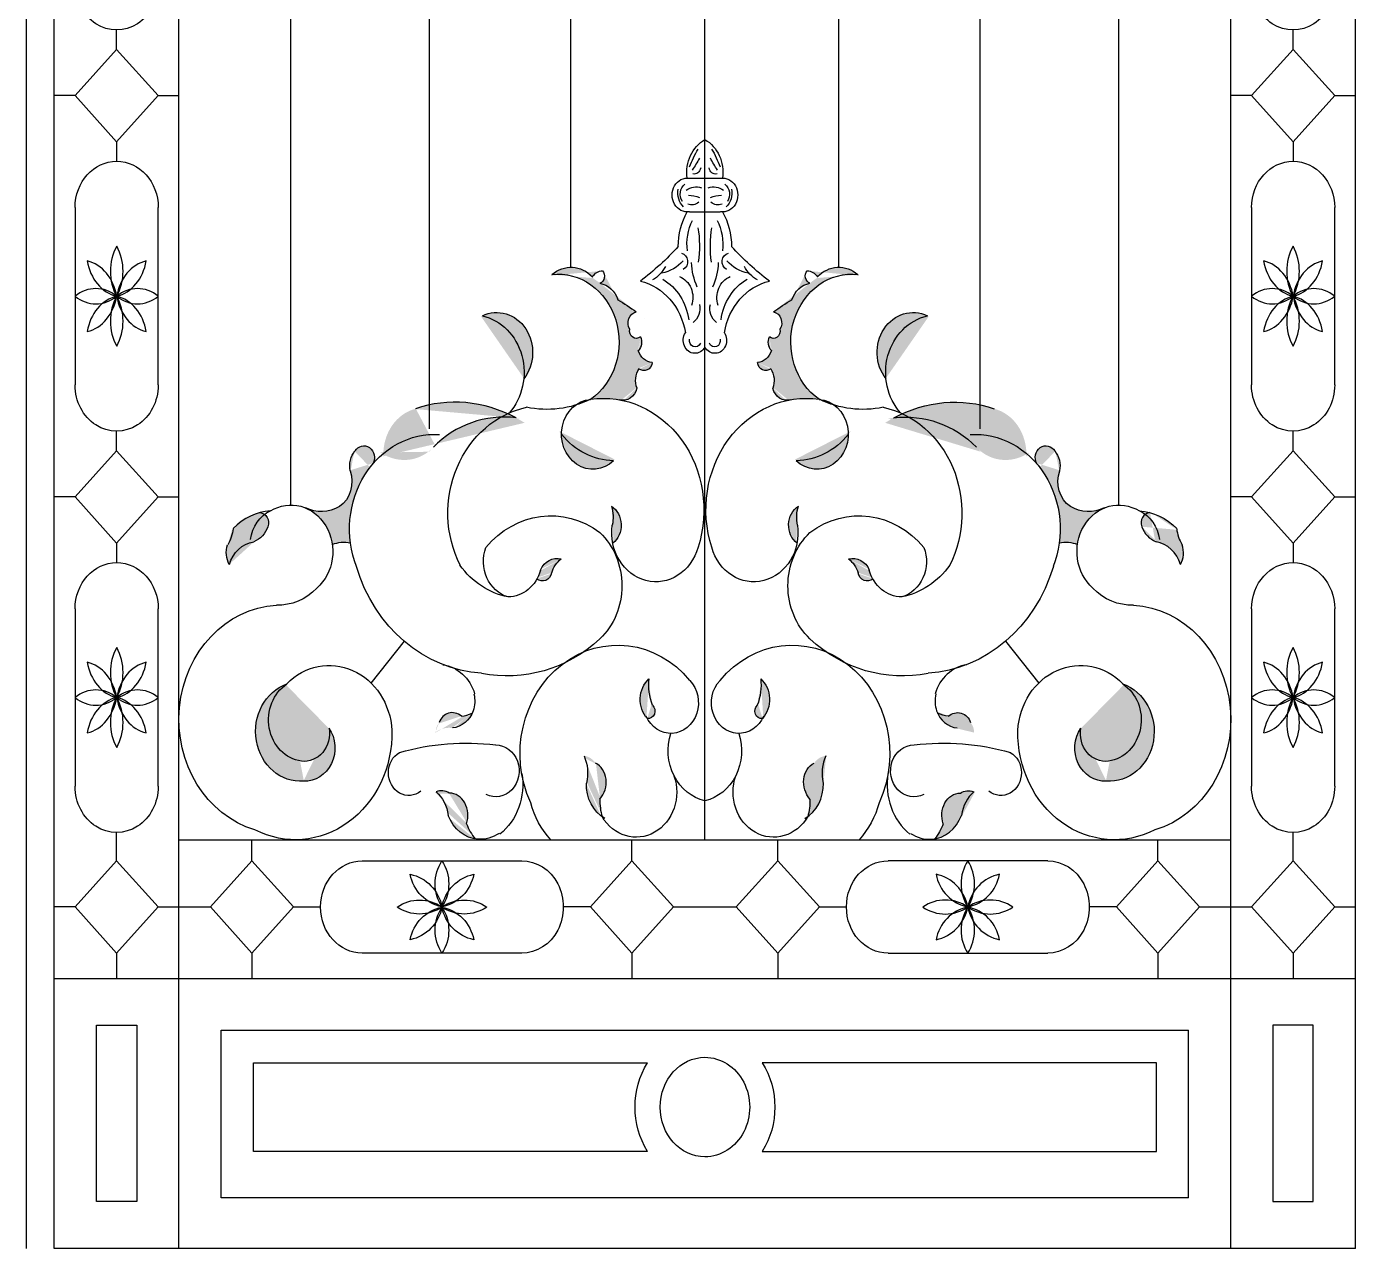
# Model space of a CAD drawing. Header units: inches. Extents: x -12530 to 36157, y 78659 to 110077.
# Drawn here: x 17392 to 18782, y 94033 to 95311 of the extents above; entities that cross this region are included whole.
import ezdxf

# ---------------------------------------------------------------- set-up
doc = ezdxf.new("R2010")
doc.units = ezdxf.units.IN
doc.header["$MEASUREMENT"] = 0
doc.layers.add('freecads.com', color=7, linetype='Continuous')

msp = doc.modelspace()

# ---------------------------------------------------------------- hatches: boundary and pattern name
at = {"layer": 'freecads.com'}
h = msp.add_hatch(color=256, dxfattribs=at)
edge = h.paths.add_edge_path()
edge.add_ellipse((17961.5, 95023.1), major_axis=(0, 36.1), ratio=0.9, start_angle=316.2779, end_angle=397.9444, ccw=False)
edge.add_ellipse((17994.9, 95040.7), major_axis=(0, 14.8), ratio=0.9, start_angle=361.064, end_angle=415.03, ccw=False)
edge.add_ellipse((17989.5, 95050), major_axis=(0, 7.94), ratio=0.9, start_angle=198.6886, end_angle=314.0296, ccw=False)
edge.add_ellipse((17988.5, 95016.7), major_axis=(0, 26), ratio=0.9, start_angle=288.8026, end_angle=351.8602, ccw=False)
edge.add_ellipse((17893.8, 94781.4), major_axis=(0, 276.2), ratio=0.9, start_angle=326.7998, end_angle=331.9524, ccw=False)
edge.add_ellipse((18031.8, 95001), major_axis=(0, 11.7), ratio=0.9, start_angle=10.579, end_angle=124.4907)
edge.add_ellipse((18029.9, 94992.5), major_axis=(0, 7.73), ratio=0.9, start_angle=76.5092, end_angle=217.8899)
edge.add_ellipse((18024.6, 94980.9), major_axis=(0, 12), ratio=0.9, start_angle=223.6227, end_angle=297.4364, ccw=False)
edge.add_ellipse((18047.9, 94978.1), major_axis=(0, 18.6), ratio=0.9, start_angle=108.4814, end_angle=175.6353)
edge.add_ellipse((18038, 94960.8), major_axis=(0, 9.64), ratio=0.9, start_angle=142.447, end_angle=262.1226, ccw=False)
edge.add_ellipse((18048.1, 94940.8), major_axis=(0, 21), ratio=0.9, start_angle=53.9705, end_angle=112.8509)
edge.add_ellipse((18015.8, 94937.1), major_axis=(0, 17), ratio=0.9, start_angle=174.3177, end_angle=254.7474, ccw=False)
edge.add_ellipse((17995.6, 94805.5), major_axis=(0, 116.6), ratio=0.9, start_angle=-10.278, end_angle=7.4562)
edge.add_ellipse((17948.1, 94981.1), major_axis=(0, 70.9), ratio=0.9, start_angle=212.1191, end_angle=365.8851)
h = msp.add_hatch(color=256, dxfattribs=at)
edge = h.paths.add_edge_path()
edge.add_ellipse((18207.7, 94805.5), major_axis=(0, 116.6), ratio=0.9, start_angle=-7.4562, end_angle=10.278)
edge.add_ellipse((18187.5, 94937.1), major_axis=(0, 17), ratio=0.9, start_angle=105.2526, end_angle=185.6823, ccw=False)
edge.add_ellipse((18155.2, 94940.8), major_axis=(0, 21), ratio=0.9, start_angle=247.1491, end_angle=306.0295)
edge.add_ellipse((18165.3, 94960.8), major_axis=(0, 9.64), ratio=0.9, start_angle=97.8774, end_angle=217.553, ccw=False)
edge.add_ellipse((18155.4, 94978.1), major_axis=(0, 18.6), ratio=0.9, start_angle=184.3647, end_angle=251.5186)
edge.add_ellipse((18178.7, 94980.9), major_axis=(0, 12), ratio=0.9, start_angle=62.5636, end_angle=136.3773, ccw=False)
edge.add_ellipse((18173.4, 94992.5), major_axis=(0, 7.73), ratio=0.9, start_angle=142.1101, end_angle=283.4908)
edge.add_ellipse((18171.5, 95001), major_axis=(0, 11.7), ratio=0.9, start_angle=235.5093, end_angle=349.421)
edge.add_ellipse((18309.5, 94781.4), major_axis=(0, 276.2), ratio=0.9, start_angle=388.0476, end_angle=393.2002, ccw=False)
edge.add_ellipse((18214.8, 95016.7), major_axis=(0, 26), ratio=0.9, start_angle=368.1398, end_angle=431.1974, ccw=False)
edge.add_ellipse((18213.8, 95050), major_axis=(0, 7.94), ratio=0.9, start_angle=45.9704, end_angle=161.3114, ccw=False)
edge.add_ellipse((18208.4, 95040.7), major_axis=(0, 14.8), ratio=0.9, start_angle=304.97, end_angle=358.936, ccw=False)
edge.add_ellipse((18241.8, 95023.1), major_axis=(0, 36.1), ratio=0.9, start_angle=322.0556, end_angle=403.7221, ccw=False)
edge.add_ellipse((18255.3, 94981.1), major_axis=(0, 70.9), ratio=0.9, start_angle=-5.8851, end_angle=147.8809)
h = msp.add_hatch(color=256, dxfattribs=at)
edge = h.paths.add_edge_path()
edge.add_ellipse((17884, 94970.2), major_axis=(0, 41.7), ratio=0.9, start_angle=228.6294, end_angle=383.6731, ccw=False)
edge.add_ellipse((17858.3, 94949.2), major_axis=(0, 60.3), ratio=0.9, start_angle=263.65, end_angle=348.6525)
h = msp.add_hatch(color=256, dxfattribs=at)
edge = h.paths.add_edge_path()
edge.add_ellipse((18319.3, 94970.2), major_axis=(0, 41.7), ratio=0.9, start_angle=-23.6731, end_angle=131.3706, ccw=False)
edge.add_ellipse((18345, 94949.2), major_axis=(0, 60.3), ratio=0.9, start_angle=11.3475, end_angle=96.35)
h = msp.add_hatch(color=256, dxfattribs=at)
edge = h.paths.add_edge_path()
edge.add_ellipse((17901.1, 94769.1), major_axis=(-38.9, 129.1), ratio=0.871811, start_angle=-20.5763, end_angle=25.3708)
edge.add_ellipse((17783.8, 94910.2), major_axis=(-15.3, 50.8), ratio=0.871811, start_angle=137.5049, end_angle=207.1745, ccw=False)
edge.add_ellipse((17813.4, 94858.7), major_axis=(-15.7, 52.2), ratio=0.871811, start_angle=358.2986, end_angle=429.8919, ccw=False)
edge.add_ellipse((17851, 94757.7), major_axis=(-46.8, 155.2), ratio=0.871811, start_angle=319.1137, end_angle=362.2065, ccw=False)
h = msp.add_hatch(color=256, dxfattribs=at)
edge = h.paths.add_edge_path()
edge.add_ellipse((18302.2, 94769.1), major_axis=(38.9, 129.1), ratio=0.871811, start_angle=334.6292, end_angle=380.5763, ccw=False)
edge.add_ellipse((18419.5, 94910.2), major_axis=(15.3, 50.8), ratio=0.871811, start_angle=152.8255, end_angle=222.4951)
edge.add_ellipse((18389.9, 94858.7), major_axis=(15.7, 52.2), ratio=0.871811, start_angle=-69.8919, end_angle=1.7014)
edge.add_ellipse((18352.3, 94757.7), major_axis=(46.8, 155.2), ratio=0.871811, start_angle=-2.2065, end_angle=40.8863)
h = msp.add_hatch(color=256, dxfattribs=at)
edge = h.paths.add_edge_path()
edge.add_ellipse((17984.6, 94884.6), major_axis=(0, 36.6), ratio=0.9, start_angle=90, end_angle=220.833, ccw=False)
edge.add_ellipse((18007.6, 94940.4), major_axis=(0, 83.6), ratio=0.9, start_angle=131.933, end_angle=178.9)
h = msp.add_hatch(color=256, dxfattribs=at)
edge = h.paths.add_edge_path()
edge.add_ellipse((18218.7, 94884.6), major_axis=(0, 36.6), ratio=0.9, start_angle=139.167, end_angle=270, ccw=False)
edge.add_ellipse((18195.8, 94940.4), major_axis=(0, 83.6), ratio=0.9, start_angle=181.1, end_angle=228.067)
h = msp.add_hatch(color=256, dxfattribs=at)
edge = h.paths.add_edge_path()
edge.add_ellipse((17700.5, 94849.2), major_axis=(0, 45.4), ratio=0.9, start_angle=159.5644, end_angle=207.5546)
edge.add_ellipse((17704.5, 94835.2), major_axis=(0, 31.1), ratio=0.9, start_angle=212.2275, end_angle=291.1142)
edge.add_ellipse((17751.4, 94851.3), major_axis=(0, 23.6), ratio=0.9, start_angle=47.714, end_angle=101.8471, ccw=False)
edge.add_ellipse((17744.9, 94860.1), major_axis=(0, 12.4), ratio=0.9, start_angle=240.052, end_angle=415.6178, ccw=False)
edge.add_ellipse((17819.1, 94785.5), major_axis=(0, 99), ratio=0.9, start_angle=46.3255, end_angle=98.3153)
edge.add_ellipse((17724.6, 94728.9), major_axis=(0, 42.9), ratio=0.9, start_angle=-9.37, end_angle=19.1692)
edge.add_ellipse((17668.6, 94761.9), major_axis=(0, 48.7), ratio=0.9, start_angle=-81.1654, end_angle=-23.6805)
h = msp.add_hatch(color=256, dxfattribs=at)
edge = h.paths.add_edge_path()
edge.add_ellipse((18478.7, 94728.9), major_axis=(0, 42.9), ratio=0.9, start_angle=-19.1692, end_angle=9.37)
edge.add_ellipse((18384.2, 94785.5), major_axis=(0, 99), ratio=0.9, start_angle=261.6847, end_angle=313.6745)
edge.add_ellipse((18458.4, 94860.1), major_axis=(0, 12.4), ratio=0.9, start_angle=-55.6178, end_angle=119.948, ccw=False)
edge.add_ellipse((18451.9, 94851.3), major_axis=(0, 23.6), ratio=0.9, start_angle=258.1529, end_angle=312.286, ccw=False)
edge.add_ellipse((18498.9, 94835.2), major_axis=(0, 31.1), ratio=0.9, start_angle=68.8858, end_angle=147.7725)
edge.add_ellipse((18502.8, 94849.2), major_axis=(0, 45.4), ratio=0.9, start_angle=152.4454, end_angle=200.4356)
edge.add_ellipse((18534.7, 94761.9), major_axis=(0, 48.7), ratio=0.9, start_angle=23.6805, end_angle=81.1654)
h = msp.add_hatch(color=256, dxfattribs=at)
edge = h.paths.add_edge_path()
edge.add_ellipse((18050.4, 94781.6), major_axis=(0, 51.3), ratio=0.9, start_angle=81.2068, end_angle=102.493, ccw=False)
edge.add_ellipse((17973.7, 94797.9), major_axis=(0, 35.5), ratio=0.9, start_angle=256.2392, end_angle=289.1198)
edge.add_ellipse((17993.1, 94789.5), major_axis=(0, 23.3), ratio=0.9, start_angle=215.5648, end_angle=328.989, ccw=False)
h = msp.add_hatch(color=256, dxfattribs=at)
edge = h.paths.add_edge_path()
edge.add_ellipse((18229.6, 94797.9), major_axis=(0, 35.5), ratio=0.9, start_angle=70.8802, end_angle=103.7608)
edge.add_ellipse((18152.9, 94781.6), major_axis=(0, 51.3), ratio=0.9, start_angle=257.507, end_angle=278.7932, ccw=False)
edge.add_ellipse((18210.2, 94789.5), major_axis=(0, 23.3), ratio=0.9, start_angle=31.011, end_angle=144.4352, ccw=False)
h = msp.add_hatch(color=256, dxfattribs=at)
edge = h.paths.add_edge_path()
edge.add_ellipse((17623.7, 94794.3), major_axis=(9.2, 21.8), ratio=0.919426, start_angle=220.6216, end_angle=275.4189)
edge.add_ellipse((17634.7, 94791.5), major_axis=(4.4, 10.5), ratio=0.919426, start_angle=-87.3183, end_angle=16.0005)
edge.add_ellipse((17647.1, 94743.9), major_axis=(24, 56.6), ratio=0.919426, start_angle=35.5702, end_angle=67.5606)
edge.add_ellipse((17574.7, 94787.3), major_axis=(14.1, 33.2), ratio=0.919426, start_angle=260.6075, end_angle=288.9596, ccw=False)
edge.add_ellipse((17624.7, 94762.1), major_axis=(9.9, 23.3), ratio=0.919426, start_angle=95.1078, end_angle=144.6125)
edge.add_ellipse((17632.8, 94741.1), major_axis=(12.5, 29.4), ratio=0.919426, start_angle=30.6466, end_angle=97.8782, ccw=False)
h = msp.add_hatch(color=256, dxfattribs=at)
edge = h.paths.add_edge_path()
edge.add_ellipse((18579.6, 94794.3), major_axis=(-9.2, 21.8), ratio=0.919426, start_angle=84.5811, end_angle=139.3784, ccw=False)
edge.add_ellipse((18568.6, 94791.5), major_axis=(-4.4, 10.5), ratio=0.919426, start_angle=343.9995, end_angle=447.3183, ccw=False)
edge.add_ellipse((18556.2, 94743.9), major_axis=(-24, 56.6), ratio=0.919426, start_angle=292.4394, end_angle=324.4298, ccw=False)
edge.add_ellipse((18628.6, 94787.3), major_axis=(-14.1, 33.2), ratio=0.919426, start_angle=71.0404, end_angle=99.3925)
edge.add_ellipse((18578.6, 94762.1), major_axis=(-9.9, 23.3), ratio=0.919426, start_angle=215.3875, end_angle=264.8922, ccw=False)
edge.add_ellipse((18570.5, 94741.1), major_axis=(-12.5, 29.4), ratio=0.919426, start_angle=262.1218, end_angle=329.3534)
h = msp.add_hatch(color=256, dxfattribs=at)
edge = h.paths.add_edge_path()
edge.add_ellipse((17895.7, 94754), major_axis=(0, 39.5), ratio=0.9, start_angle=238.1725, end_angle=253.1908)
edge.add_ellipse((17946.9, 94733.8), major_axis=(0, 21), ratio=0.9, start_angle=346.295, end_angle=425.2747, ccw=False)
edge.add_ellipse((17966.1, 94730.3), major_axis=(0, 29), ratio=0.9, start_angle=34.1931, end_angle=71.0761)
edge.add_ellipse((17931.7, 94742.1), major_axis=(0, 11), ratio=0.9, start_angle=143.9695, end_angle=257.2228, ccw=False)
h = msp.add_hatch(color=256, dxfattribs=at)
edge = h.paths.add_edge_path()
edge.add_ellipse((18237.2, 94730.3), major_axis=(0, 29), ratio=0.9, start_angle=-71.0761, end_angle=-34.1931)
edge.add_ellipse((18256.4, 94733.8), major_axis=(0, 21), ratio=0.9, start_angle=294.7253, end_angle=373.705, ccw=False)
edge.add_ellipse((18307.6, 94754), major_axis=(0, 39.5), ratio=0.9, start_angle=106.8092, end_angle=121.8275)
edge.add_ellipse((18271.6, 94742.1), major_axis=(0, 11), ratio=0.9, start_angle=102.7772, end_angle=216.0305, ccw=False)
h = msp.add_hatch(color=256, dxfattribs=at)
edge = h.paths.add_edge_path()
edge.add_ellipse((18042.3, 94595.1), major_axis=(0, 7.91), ratio=0.9, start_angle=173.2795, end_angle=321.057, ccw=False)
edge.add_ellipse((18059.2, 94607.2), major_axis=(0, 28), ratio=0.9, start_angle=39.439, end_angle=135.3229, ccw=False)
edge.add_ellipse((18092.6, 94622.7), major_axis=(0, 55.2), ratio=0.9, start_angle=83.6362, end_angle=112.8508)
h = msp.add_hatch(color=256, dxfattribs=at)
edge = h.paths.add_edge_path()
edge.add_ellipse((18144.1, 94607.2), major_axis=(0, 28), ratio=0.9, start_angle=224.6771, end_angle=320.561, ccw=False)
edge.add_ellipse((18161, 94595.1), major_axis=(0, 7.91), ratio=0.9, start_angle=38.943, end_angle=186.7205, ccw=False)
edge.add_ellipse((18110.7, 94622.7), major_axis=(0, 55.2), ratio=0.9, start_angle=247.1492, end_angle=276.3638)
h = msp.add_hatch(color=256, dxfattribs=at)
edge = h.paths.add_edge_path()
edge.add_ellipse((17682.4, 94572), major_axis=(0, 29.5), ratio=0.9, start_angle=173.9011, end_angle=280.4438)
edge.add_ellipse((17683.4, 94556.6), major_axis=(0, 34.8), ratio=0.9, start_angle=177.2417, end_angle=306.8079, ccw=False)
edge.add_ellipse((17678.6, 94573.8), major_axis=(0, 52.1), ratio=0.9, start_angle=17.464, end_angle=184.0195, ccw=False)
edge.add_ellipse((17684.5, 94586), major_axis=(0, 43.6), ratio=0.9, start_angle=30.5521, end_angle=172.7912)
h = msp.add_hatch(color=256, dxfattribs=at)
edge = h.paths.add_edge_path()
edge.add_ellipse((18524.7, 94573.8), major_axis=(0, 52.1), ratio=0.9, start_angle=175.9805, end_angle=342.536, ccw=False)
edge.add_ellipse((18519.9, 94556.6), major_axis=(0, 34.8), ratio=0.9, start_angle=53.1921, end_angle=182.7583, ccw=False)
edge.add_ellipse((18520.9, 94572), major_axis=(0, 29.5), ratio=0.9, start_angle=79.5562, end_angle=186.0989)
edge.add_ellipse((18518.8, 94586), major_axis=(0, 43.6), ratio=0.9, start_angle=187.2088, end_angle=329.4479)
h = msp.add_hatch(color=256, dxfattribs=at)
edge = h.paths.add_edge_path()
edge.add_ellipse((17833.5, 94572.3), major_axis=(-5, 13.9), ratio=0.88934, start_angle=383.9404, end_angle=428.5647, ccw=False)
edge.add_ellipse((17838.3, 94576.9), major_axis=(-5.7, 15.8), ratio=0.88934, start_angle=302.606, end_angle=410.1852, ccw=False)
edge.add_ellipse((17839.1, 94635.4), major_axis=(-15.8, 43.8), ratio=0.88934, start_angle=168.8436, end_angle=185.0845)
edge.add_ellipse((17832.8, 94608.1), major_axis=(-10.6, 29.3), ratio=0.88934, start_angle=167.8627, end_angle=222.8484, ccw=False)
edge.add_ellipse((17836, 94548.9), major_axis=(-9.9, 27.4), ratio=0.88934, start_angle=-25.7734, end_angle=14.9406)
h = msp.add_hatch(color=256, dxfattribs=at)
edge = h.paths.add_edge_path()
edge.add_ellipse((18369.8, 94572.3), major_axis=(5, 13.9), ratio=0.88934, start_angle=-68.5647, end_angle=-23.9404)
edge.add_ellipse((18365, 94576.9), major_axis=(5.7, 15.8), ratio=0.88934, start_angle=-50.1852, end_angle=57.394)
edge.add_ellipse((18364.2, 94635.4), major_axis=(15.8, 43.8), ratio=0.88934, start_angle=174.9155, end_angle=191.1564, ccw=False)
edge.add_ellipse((18370.5, 94608.1), major_axis=(10.6, 29.3), ratio=0.88934, start_angle=137.1516, end_angle=192.1373)
edge.add_ellipse((18367.3, 94548.9), major_axis=(9.9, 27.4), ratio=0.88934, start_angle=345.0594, end_angle=385.7734, ccw=False)
h = msp.add_hatch(color=256, dxfattribs=at)
edge = h.paths.add_edge_path()
edge.add_ellipse((17971.8, 94527.5), major_axis=(6.7, 20.1), ratio=0.879839, start_angle=325.4959, end_angle=370.1203, ccw=False)
edge.add_ellipse((17976.9, 94519.1), major_axis=(7.6, 22.9), ratio=0.879839, start_angle=244.1615, end_angle=351.7407, ccw=False)
edge.add_ellipse((18051.5, 94507.9), major_axis=(21, 63.6), ratio=0.879839, start_angle=110.3992, end_angle=126.6401)
edge.add_ellipse((18017.6, 94522.4), major_axis=(14, 42.5), ratio=0.879839, start_angle=109.4183, end_angle=164.4039, ccw=False)
edge.add_ellipse((17941.6, 94527.4), major_axis=(13.2, 39.8), ratio=0.879839, start_angle=-84.2179, end_angle=-43.5038)
h = msp.add_hatch(color=256, dxfattribs=at)
edge = h.paths.add_edge_path()
edge.add_ellipse((18231.5, 94527.5), major_axis=(-6.7, 20.1), ratio=0.879839, start_angle=-10.1203, end_angle=34.5041)
edge.add_ellipse((18226.4, 94519.1), major_axis=(-7.6, 22.9), ratio=0.879839, start_angle=8.2593, end_angle=115.8385)
edge.add_ellipse((18151.8, 94507.9), major_axis=(-21, 63.6), ratio=0.879839, start_angle=233.3599, end_angle=249.6008, ccw=False)
edge.add_ellipse((18185.7, 94522.4), major_axis=(-14, 42.5), ratio=0.879839, start_angle=195.5961, end_angle=250.5817)
edge.add_ellipse((18261.7, 94527.4), major_axis=(-13.2, 39.8), ratio=0.879839, start_angle=403.5038, end_angle=444.2179, ccw=False)
h = msp.add_hatch(color=256, dxfattribs=at)
edge = h.paths.add_edge_path()
edge.add_ellipse((17825.1, 94490.2), major_axis=(3.4, 21.4), ratio=0.844234, start_angle=340.4988, end_angle=385.1231, ccw=False)
edge.add_ellipse((17832.9, 94484.9), major_axis=(3.9, 24.3), ratio=0.844234, start_angle=259.1644, end_angle=366.7436, ccw=False)
edge.add_ellipse((17905, 94508.9), major_axis=(10.7, 67.5), ratio=0.844234, start_angle=125.402, end_angle=141.6429)
edge.add_ellipse((17868.7, 94506.6), major_axis=(7.2, 45.1), ratio=0.844234, start_angle=124.4211, end_angle=179.4068, ccw=False)
edge.add_ellipse((17797.6, 94476.4), major_axis=(6.7, 42.2), ratio=0.844234, start_angle=-69.215, end_angle=-28.501)
h = msp.add_hatch(color=256, dxfattribs=at)
edge = h.paths.add_edge_path()
edge.add_ellipse((18378.2, 94490.2), major_axis=(-3.4, 21.4), ratio=0.844234, start_angle=-25.1231, end_angle=19.5012)
edge.add_ellipse((18370.4, 94484.9), major_axis=(-3.9, 24.3), ratio=0.844234, start_angle=-6.7436, end_angle=100.8356)
edge.add_ellipse((18298.4, 94508.9), major_axis=(-10.7, 67.5), ratio=0.844234, start_angle=218.3571, end_angle=234.598, ccw=False)
edge.add_ellipse((18334.6, 94506.6), major_axis=(-7.2, 45.1), ratio=0.844234, start_angle=180.5932, end_angle=235.5789)
edge.add_ellipse((18405.7, 94476.4), major_axis=(-6.7, 42.2), ratio=0.844234, start_angle=388.501, end_angle=429.215, ccw=False)

# ---------------------------------------------------------------- linework, layer by layer
for p, q in [((17392.2, 94033.3), (17392.2, 96566.2)), ((17421.2, 94033.3), (17421.2, 96566.2)), ((17551.6, 94033.3), (17551.6, 96566.2)), ((18651.7, 94033.3), (18651.7, 96566.2)), ((18782.1, 94033.3), (18782.1, 96566.2)), ((18101.7, 94460.5), (18101.7, 96421.3)), ((17668.6, 94810.7), (17668.6, 96286.8)), ((18534.7, 94810.7), (18534.7, 96286.8)), ((17813.7, 94890.4), (17813.7, 96053.2)), ((18389.6, 94890.4), (18389.6, 96053.2)), ((17961.5, 95059.3), (17961.5, 95966)), ((18241.8, 95059.3), (18241.8, 95966)), ((17486.4, 95287), (17486.4, 95307.4)), ((18716.9, 95287), (18716.9, 95307.4)), ((17442.9, 95238.7), (17486.4, 95287)), ((17486.4, 95287), (17529.9, 95238.7)), ((18673.4, 95238.7), (18716.9, 95287)), ((18716.9, 95287), (18760.4, 95238.7)), ((17442.9, 95238.7), (17421.2, 95238.7)), ((17486.4, 95190.4), (17442.9, 95238.7)), ((17529.9, 95238.7), (17486.4, 95190.4)), ((17529.9, 95238.7), (17551.6, 95238.7)), ((18673.4, 95238.7), (18651.7, 95238.7)), ((18716.9, 95190.4), (18673.4, 95238.7)), ((18760.4, 95238.7), (18716.9, 95190.4)), ((18760.4, 95238.7), (18782.1, 95238.7)), ((17486.4, 95190.4), (17486.4, 95170)), ((18716.9, 95190.4), (18716.9, 95170)), ((18085.5, 95152.3), (18117.8, 95152.3)), ((17442.9, 95121.7), (17442.9, 94936.1)), ((17529.9, 94936.1), (17529.9, 95121.7)), ((18085.5, 95117.2), (18117.8, 95117.2)), ((18673.4, 95121.7), (18673.4, 94936.1)), ((18760.4, 94936.1), (18760.4, 95121.7)), ((17486.4, 94867.4), (17486.4, 94887.8)), ((18716.9, 94867.4), (18716.9, 94887.8)), ((17442.9, 94819.1), (17486.4, 94867.4)), ((17486.4, 94867.4), (17529.9, 94819.1)), ((18673.4, 94819.1), (18716.9, 94867.4)), ((18716.9, 94867.4), (18760.4, 94819.1)), ((17442.9, 94819.1), (17421.2, 94819.1)), ((17486.4, 94770.8), (17442.9, 94819.1)), ((17529.9, 94819.1), (17486.4, 94770.8)), ((17529.9, 94819.1), (17551.6, 94819.1)), ((18673.4, 94819.1), (18651.7, 94819.1)), ((18716.9, 94770.8), (18673.4, 94819.1)), ((18760.4, 94819.1), (18716.9, 94770.8)), ((18760.4, 94819.1), (18782.1, 94819.1)), ((17486.4, 94770.8), (17486.4, 94750.4)), ((18716.9, 94770.8), (18716.9, 94750.4)), ((17442.9, 94702.1), (17442.9, 94516.5)), ((17529.9, 94516.5), (17529.9, 94702.1)), ((18673.4, 94702.1), (18673.4, 94516.5)), ((18760.4, 94516.5), (18760.4, 94702.1)), ((17787.2, 94668.1), (17752.4, 94624.5)), ((18416.1, 94668.1), (18450.9, 94624.5)), ((17486.4, 94438.6), (17486.4, 94468.2)), ((17551.6, 94460.5), (18651.7, 94460.5)), ((17627.8, 94438.6), (17627.8, 94460.5)), ((18025.4, 94438.6), (18025.4, 94460.5)), ((18177.9, 94438.6), (18177.9, 94460.5)), ((18575.5, 94438.6), (18575.5, 94460.5)), ((18716.9, 94438.6), (18716.9, 94468.2)), ((17486.4, 94438.6), (17442.9, 94390.3)), ((17529.9, 94390.3), (17486.4, 94438.6)), ((17584.4, 94390.3), (17627.8, 94438.6)), ((17627.8, 94438.6), (17671.3, 94390.3)), ((17743.2, 94438.6), (17910.1, 94438.6)), ((18025.4, 94438.6), (17981.9, 94390.3)), ((18068.9, 94390.3), (18025.4, 94438.6)), ((18134.4, 94390.3), (18177.9, 94438.6)), ((18177.9, 94438.6), (18221.4, 94390.3)), ((18460.2, 94438.6), (18293.2, 94438.6)), ((18575.5, 94438.6), (18532, 94390.3)), ((18619, 94390.3), (18575.5, 94438.6)), ((18716.9, 94438.6), (18673.4, 94390.3)), ((18760.4, 94390.3), (18716.9, 94438.6)), ((17442.9, 94390.3), (17421.2, 94390.3)), ((17442.9, 94390.3), (17486.4, 94341.9)), ((17486.4, 94341.9), (17529.9, 94390.3)), ((17529.9, 94390.3), (17584.4, 94390.3)), ((17627.8, 94341.9), (17584.4, 94390.3)), ((17671.3, 94390.3), (17627.8, 94341.9)), ((17671.3, 94390.3), (17699.7, 94390.3)), ((17981.9, 94390.3), (17953.6, 94390.3)), ((17981.9, 94390.3), (18025.4, 94341.9)), ((18025.4, 94341.9), (18068.9, 94390.3)), ((18068.9, 94390.3), (18134.4, 94390.3)), ((18177.9, 94341.9), (18134.4, 94390.3)), ((18221.4, 94390.3), (18177.9, 94341.9)), ((18221.4, 94390.3), (18249.7, 94390.3)), ((18532, 94390.3), (18503.6, 94390.3)), ((18532, 94390.3), (18575.5, 94341.9)), ((18575.5, 94341.9), (18619, 94390.3)), ((18619, 94390.3), (18673.4, 94390.3)), ((18673.4, 94390.3), (18716.9, 94341.9)), ((18716.9, 94341.9), (18760.4, 94390.3)), ((18760.4, 94390.3), (18782.1, 94390.3)), ((17486.4, 94341.9), (17486.4, 94315.7)), ((17627.8, 94341.9), (17627.8, 94315.7)), ((17910.1, 94341.9), (17743.2, 94341.9)), ((18025.4, 94341.9), (18025.4, 94315.7)), ((18177.9, 94341.9), (18177.9, 94315.7)), ((18293.2, 94341.9), (18460.2, 94341.9)), ((18575.5, 94341.9), (18575.5, 94315.7)), ((18716.9, 94341.9), (18716.9, 94315.7)), ((17421.2, 94315.7), (18782.1, 94315.7)), ((17465.4, 94266.6), (17507.5, 94266.6)), ((17465.4, 94082.3), (17465.4, 94266.6)), ((17507.5, 94266.6), (17507.5, 94082.3)), ((18737.9, 94266.6), (18695.8, 94266.6)), ((18695.8, 94266.6), (18695.8, 94082.3)), ((18737.9, 94082.3), (18737.9, 94266.6)), ((17595.7, 94086.1), (17595.7, 94261.5)), ((17595.7, 94261.5), (18607.6, 94261.5)), ((18607.6, 94086.1), (18607.6, 94261.5)), ((17629.4, 94227.3), (18041.7, 94227.3)), ((17629.4, 94134.8), (17629.4, 94227.3)), ((18573.9, 94227.3), (18161.7, 94227.3)), ((18573.9, 94134.8), (18573.9, 94227.3)), ((18041.7, 94134.8), (17629.4, 94134.8)), ((18161.7, 94134.8), (18573.9, 94134.8)), ((17507.5, 94082.3), (17465.4, 94082.3)), ((18607.6, 94086.1), (17595.7, 94086.1)), ((18695.8, 94082.3), (18737.9, 94082.3)), ((18782.1, 94033.3), (17421.2, 94033.3))]:
    msp.add_line(p, q, dxfattribs=at)
at = {"layer": 'freecads.com', "extrusion": (0, 0, -1)}
for centre, major_axis, ratio, start_param, end_param in [((17486.4, 95355.7), (0, 48.3), 0.9, 1.570796, 4.712389), ((18716.9, 95355.7), (0, 48.3), 0.9, 1.570796, 4.712389), ((18117.3, 95158.6), (0, 38.3), 0.9, 4.552132, 5.811997), ((18167.9, 95127.7), (0, 98.3), 0.9, -1.191687, -0.975604), ((18086, 95158.6), (0, 38.3), 0.9, 0.471188, 1.731053), ((18035.4, 95127.7), (0, 98.3), 0.9, 0.975604, 1.191687), ((17486.4, 95121.7), (0, 48.3), 0.9, -1.570796, 1.570796), ((18011.4, 95227.8), (0, 108.6), 0.9, 2.096374, 2.235296), ((18191.9, 95227.8), (0, 108.6), 0.9, 4.047889, 4.186811), ((18716.9, 95121.7), (0, 48.3), 0.9, -1.570796, 1.570796), ((18083.3, 95134.8), (0, 17.7), 0.9, 3.000486, 6.424292), ((18090.3, 95164.5), (0, 7.86), 0.9, 1.759546, 3.329798), ((18113, 95164.5), (0, 7.86), 0.9, 2.953387, 4.523639), ((18120.1, 95134.8), (0, 17.7), 0.9, -0.141107, 3.282699), ((18090.2, 95136.6), (0, 18.7), 0.9, 3.835377, 4.945555), ((18087.5, 95135.6), (0, 12.9), 0.9, 4.088577, 5.660062), ((18092.8, 95120.5), (0, 22.7), 0.9, -0.553926, 0.27033), ((18110.5, 95120.5), (0, 22.7), 0.9, -0.27033, 0.553926), ((18115.8, 95135.6), (0, 12.9), 0.9, 0.623123, 2.194608), ((18113.1, 95136.6), (0, 18.7), 0.9, 1.33763, 2.447809), ((18087.7, 95137.9), (0, 13.5), 0.9, 2.466349, 3.477461), ((18081.5, 95085.3), (0, 49.5), 0.9, 0.06434, 0.330228), ((18121.8, 95085.3), (0, 49.5), 0.9, -0.330228, -0.06434), ((18115.6, 95137.9), (0, 13.5), 0.9, 2.805725, 3.816836), ((18134.6, 95080.8), (0, 67.6), 0.9, 4.712389, 5.278978), ((18068.7, 95080.8), (0, 67.6), 0.9, 1.004207, 1.570796), ((18128.9, 95083.5), (0, 51.1), 0.9, 4.570722, 5.218017), ((18001.9, 95081.5), (0, 104.5), 0.9, 1.387413, 1.733767), ((18201.4, 95081.5), (0, 104.5), 0.9, 4.549419, 4.895772), ((18074.4, 95083.5), (0, 51.1), 0.9, 1.065168, 1.712464), ((17867.9, 95315.4), (0, 327.7), 0.9, 2.368765, 2.542441), ((18075.2, 95065), (0, 9.29), 0.9, 0.229797, 2.657729), ((18128.1, 95065), (0, 9.29), 0.9, 3.625456, 6.053388), ((18335.4, 95315.4), (0, 327.7), 0.9, 3.740745, 3.91442), ((17961.5, 95023.1), (0, 36.1), 0.9, -0.662255, 0.763094), ((17948.1, 94981.1), (0, 70.9), 0.9, -0.102715, 2.581008), ((17994.9, 95040.7), (0, 14.8), 0.9, -0.960454, -0.01857), ((17989.5, 95050), (0, 7.94), 0.9, 0.802335, 2.815416), ((18035.5, 95074.7), (0, 31.2), 0.9, 2.058628, 2.730253), ((18051.5, 95094.1), (0, 41.3), 0.9, 2.317744, 3.003138), ((18144.9, 95066.8), (0, 63.6), 0.9, 4.250341, 4.670752), ((18058.4, 95066.8), (0, 63.6), 0.9, 1.612433, 2.032844), ((18151.9, 95094.1), (0, 41.3), 0.9, 3.280047, 3.965441), ((18167.9, 95074.7), (0, 31.2), 0.9, 3.552933, 4.224557), ((18255.3, 94981.1), (0, 70.9), 0.9, 3.702177, 6.3859), ((18213.8, 95050), (0, 7.94), 0.9, 3.46777, 5.48085), ((18208.4, 95040.7), (0, 14.8), 0.9, 0.01857, 0.960454), ((18241.8, 95023.1), (0, 36.1), 0.9, -0.763094, 0.662255), ((17988.5, 95016.7), (0, 26), 0.9, 0.142066, 1.242628), ((18021.3, 94978.6), (0, 67.7), 0.9, 0.21291, 1.390748), ((18033.5, 94995.6), (0, 57.6), 0.9, 0.483498, 1.418659), ((18068.2, 95027.6), (0, 23.2), 0.9, 0.338833, 1.934385), ((18135.1, 95027.6), (0, 23.2), 0.9, 4.3488, 5.944352), ((18169.8, 94995.6), (0, 57.6), 0.9, -1.418659, -0.483498), ((18182, 94978.6), (0, 67.7), 0.9, -1.390748, -0.21291), ((18214.8, 95016.7), (0, 26), 0.9, -1.242628, -0.142066), ((17884, 94970.2), (0, 41.7), 0.9, -0.413173, 2.292849), ((17893.8, 94781.4), (0, 276.2), 0.9, 0.489522, 0.579452), ((18080.2, 95016.2), (0, 18), 0.9, 1.334146, 2.542186), ((18123.1, 95016.2), (0, 18), 0.9, 3.740999, 4.949039), ((18309.5, 94781.4), (0, 276.2), 0.9, -0.579452, -0.489522), ((18319.3, 94970.2), (0, 41.7), 0.9, 3.990336, 6.696359), ((17858.3, 94949.2), (0, 60.3), 0.9, 0.198051, 2.351496), ((18031.8, 95001), (0, 11.7), 0.9, 4.110413, 6.098547), ((18171.5, 95001), (0, 11.7), 0.9, 0.184638, 2.172772), ((18345, 94949.2), (0, 60.3), 0.9, 3.931689, 6.085134), ((18029.9, 94992.5), (0, 7.73), 0.9, 2.48029, 4.947849), ((18024.6, 94980.9), (0, 12), 0.9, 1.091941, 2.380232), ((18091.2, 94982.8), (0, 13.6), 0.9, 2.118486, 5.338403), ((18112.1, 94982.8), (0, 13.6), 0.9, 0.944782, 4.164699), ((18178.7, 94980.9), (0, 12), 0.9, 3.902953, 5.191244), ((18173.4, 94992.5), (0, 7.73), 0.9, 1.335337, 3.802896), ((18047.9, 94978.1), (0, 18.6), 0.9, 3.217772, 4.389827), ((18091.5, 94982.5), (0, 6.66), 0.9, 2.00956, 4.951822), ((18111.8, 94982.5), (0, 6.66), 0.9, 1.331363, 4.273626), ((18155.4, 94978.1), (0, 18.6), 0.9, 1.893358, 3.065414), ((18038, 94960.8), (0, 9.64), 0.9, 1.708283, 3.797016), ((18165.3, 94960.8), (0, 9.64), 0.9, 2.486169, 4.574902), ((18048.1, 94940.8), (0, 21), 0.9, 4.313565, 5.341223), ((18155.2, 94940.8), (0, 21), 0.9, 0.941962, 1.96962), ((17486.4, 94936.1), (0, 48.3), 0.9, 1.570796, 4.712389), ((18015.8, 94937.1), (0, 17), 0.9, 1.837004, 3.380754), ((18187.5, 94937.1), (0, 17), 0.9, 2.902432, 4.446181), ((18716.9, 94936.1), (0, 48.3), 0.9, 1.570796, 4.712389), ((17936.3, 95037.7), (0, 127.1), 0.9, 2.731311, 3.327708), ((17984.6, 94884.6), (0, 36.6), 0.9, 2.428922, 6.20452), ((17995.6, 94805.5), (0, 116.6), 0.9, -0.130135, 1.912253), ((18207.7, 94805.5), (0, 116.6), 0.9, 4.370932, 6.41332), ((18218.7, 94884.6), (0, 36.6), 0.9, 0.078666, 3.854263), ((18267, 95037.7), (0, 127.1), 0.9, 2.955477, 3.551874), ((18352.3, 94757.7), (46.8, 155.2), 0.871811, -0.7136, 0.038511), ((17934.2, 94802.2), (0, 112.6), 0.9, 4.20731, 6.09431), ((18269.1, 94802.2), (0, 112.6), 0.9, 0.188875, 2.075875), ((18302.2, 94769.1), (38.9, 129.1), 0.871811, -0.359124, 0.442804), ((17819.1, 94785.5), (0, 99), 0.9, 4.305295, 6.338817), ((18007.6, 94940.4), (0, 83.6), 0.9, 3.160792, 3.98052), ((18195.8, 94940.4), (0, 83.6), 0.9, 2.302666, 3.122394), ((18384.2, 94785.5), (0, 99), 0.9, -0.055632, 1.97789), ((17751.4, 94851.3), (0, 23.6), 0.9, 4.505617, 5.45042), ((17744.9, 94860.1), (0, 12.4), 0.9, -0.970714, 2.093488), ((18458.4, 94860.1), (0, 12.4), 0.9, 4.189698, 7.253899), ((18451.9, 94851.3), (0, 23.6), 0.9, 0.832766, 1.777568), ((17704.5, 94835.2), (0, 31.1), 0.9, 1.202283, 2.579117), ((18498.9, 94835.2), (0, 31.1), 0.9, 3.704068, 5.080902), ((17668.6, 94761.9), (0, 48.7), 0.9, -0.509218, 2.473817), ((17700.5, 94849.2), (0, 45.4), 0.9, 2.660674, 3.556883), ((17940.4, 94697.3), (0, 102), 0.9, -0.830329, 0.59499), ((17973.7, 94797.9), (0, 35.5), 0.9, 1.237093, 1.810967), ((17993.1, 94789.5), (0, 23.3), 0.9, 0.541244, 2.520869), ((18210.2, 94789.5), (0, 23.3), 0.9, 3.762316, 5.741942), ((18229.6, 94797.9), (0, 35.5), 0.9, 4.472218, 5.046092), ((18262.9, 94697.3), (0, 102), 0.9, -0.59499, 0.830329), ((18502.8, 94849.2), (0, 45.4), 0.9, 2.726303, 3.622511), ((18534.7, 94761.9), (0, 48.7), 0.9, 3.809368, 6.792403), ((17660.7, 94769.1), (0, 38.5), 0.9, -1.426788, -0.39966), ((17634.7, 94791.5), (4.4, 10.5), 0.919426, -0.279261, 1.523991), ((18542.7, 94769.1), (0, 38.5), 0.9, 0.39966, 1.426788), ((18556.2, 94743.9), (-24, 56.6), 0.919426, 0.430088, 1.179155), ((17574.7, 94787.3), (14.1, 33.2), 0.919426, 1.239889, 1.734727), ((17623.7, 94794.3), (9.2, 21.8), 0.919426, 1.476218, 2.432612), ((17949, 94726.2), (0, 73.2), 0.9, 0.708596, 2.432996), ((18050.4, 94781.6), (0, 51.3), 0.9, 1.870668, 4.865858), ((18152.9, 94781.6), (0, 51.3), 0.9, 1.417327, 4.412517), ((18254.4, 94726.2), (0, 73.2), 0.9, 3.850189, 5.574589), ((17624.7, 94762.1), (9.9, 23.3), 0.919426, 3.759221, 4.623241), ((17632.8, 94741.1), (12.5, 29.4), 0.919426, 4.574889, 5.748302), ((17724.6, 94728.9), (0, 42.9), 0.9, -0.334566, 0.163537), ((17904.4, 94751.5), (0, 38.2), 0.9, 3.395995, 5.105421), ((18299, 94751.5), (0, 38.2), 0.9, 1.177764, 2.88719), ((18478.7, 94728.9), (0, 42.9), 0.9, -0.163537, 0.334566), ((17486.4, 94702.1), (0, 48.3), 0.9, -1.570796, 1.570796), ((17946.9, 94733.8), (0, 21), 0.9, -1.139258, 0.239197), ((17966.1, 94730.3), (0, 29), 0.9, -1.240512, -0.596782), ((18256.4, 94733.8), (0, 21), 0.9, -0.239197, 1.139258), ((18237.2, 94730.3), (0, 29), 0.9, 0.596782, 1.240512), ((18716.9, 94702.1), (0, 48.3), 0.9, -1.570796, 1.570796), ((17876.5, 94797.4), (0, 163), 0.9, 3.198598, 4.393982), ((17910.1, 94804.9), (0, 91.8), 0.9, 3.316953, 4.039425), ((17895.7, 94754), (0, 39.5), 0.9, 1.864173, 3.141593), ((17931.7, 94742.1), (0, 11), 0.9, 1.793801, 3.770443), ((18271.6, 94742.1), (0, 11), 0.9, 2.512742, 4.489384), ((18307.6, 94754), (0, 39.5), 0.9, 3.141593, 4.419013), ((18293.2, 94804.9), (0, 91.8), 0.9, 2.24376, 2.966233), ((18326.8, 94797.4), (0, 163), 0.9, 1.889203, 3.084587), ((17655.3, 94771.8), (0, 65.9), 0.9, 2.391455, 3.173308), ((18548, 94771.8), (0, 65.9), 0.9, 3.109877, 3.89173), ((17659.4, 94586.4), (0, 119.8), 0.9, 3.40848, 6.22764), ((18543.9, 94586.4), (0, 119.8), 0.9, 0.055545, 2.874706), ((17895.2, 94800.3), (0, 168.4), 0.9, 2.450316, 3.321186), ((18010.4, 94550.7), (0, 113.4), 0.9, 4.241414, 7.113335), ((18192.9, 94550.7), (0, 113.4), 0.9, -0.83015, 2.041771), ((18308.1, 94800.3), (0, 168.4), 0.9, 2.961999, 3.832869), ((17708.9, 94570), (0, 72.9), 0.9, -0.744021, 1.504293), ((17825.7, 94603.4), (-13.9, 38.6), 0.88934, 0.436726, 1.634444), ((18494.4, 94570), (0, 72.9), 0.9, -1.504293, 0.744021), ((18059.2, 94607.2), (0, 28), 0.9, 3.921355, 5.594845), ((18066.1, 94603.8), (0, 32), 0.9, 0.751174, 4.261549), ((18092.6, 94622.7), (0, 55.2), 0.9, 4.313567, 4.823458), ((18137.2, 94603.8), (0, 32), 0.9, 2.021636, 5.532012), ((18110.7, 94622.7), (0, 55.2), 0.9, 1.459727, 1.969618), ((18144.1, 94607.2), (0, 28), 0.9, 0.68834, 2.361831), ((17678.6, 94573.8), (0, 52.1), 0.9, 3.07144, 5.978381), ((17684.5, 94586), (0, 43.6), 0.9, 3.267409, 5.749951), ((17832.8, 94608.1), (-10.6, 29.3), 0.88934, 1.721111, 2.30716), ((18524.7, 94573.8), (0, 52.1), 0.9, 0.304805, 3.211746), ((18518.8, 94586), (0, 43.6), 0.9, 0.533234, 3.015776), ((18042.3, 94595.1), (0, 7.91), 0.9, 0.679684, 3.258887), ((18161, 94595.1), (0, 7.91), 0.9, 3.024299, 5.603501), ((17832.8, 94608.1), (-10.6, 29.3), 0.88934, 2.30716, 3.353428), ((18364.2, 94635.4), (15.8, 43.8), 0.88934, 2.946877, 3.230334), ((18365, 94576.9), (5.7, 15.8), 0.88934, -1.001714, 0.875897), ((17673.4, 94572.8), (0, 112.2), 0.9, 1.552493, 3.574391), ((17682.4, 94572), (0, 29.5), 0.9, 1.388517, 3.248039), ((17683.4, 94556.6), (0, 34.8), 0.9, 0.928378, 3.189735), ((18111.4, 94553.7), (0, 53.5), 0.9, 3.345062, 5.058984), ((18091.9, 94553.7), (0, 53.5), 0.9, 1.224201, 2.938123), ((18529.9, 94572.8), (0, 112.2), 0.9, 2.708795, 4.730692), ((18519.9, 94556.6), (0, 34.8), 0.9, 3.093451, 5.354808), ((18520.9, 94572), (0, 29.5), 0.9, 3.035147, 4.894668), ((17852.4, 94240.7), (0, 320.9), 0.9, -0.245282, 0.105749), ((17883, 94532.6), (0, 27.1), 0.9, -0.00819, 3.576303), ((18320.3, 94532.6), (0, 27.1), 0.9, 2.706882, 6.291375), ((18351, 94240.7), (0, 320.9), 0.9, -0.105749, 0.245282), ((17792, 94530.7), (0, 23.8), 0.9, 2.510966, 5.810208), ((17941.6, 94527.4), (13.2, 39.8), 0.879839, 0.759285, 1.469879), ((18226.4, 94519.1), (-7.6, 22.9), 0.879839, 4.261423, 6.139034), ((18411.3, 94530.7), (0, 23.8), 0.9, 0.472977, 3.772219), ((17860, 94515.4), (9.4, 59.5), 0.844234, 1.194925, 2.392643), ((18029.7, 94510.5), (0, 47.2), 0.9, 1.201671, 4.137436), ((18173.6, 94510.5), (0, 47.2), 0.9, 2.145749, 5.081514), ((17486.4, 94516.5), (0, 48.3), 0.9, 1.570796, 4.712389), ((18017.6, 94522.4), (14, 42.5), 0.879839, 3.327208, 4.373476), ((18716.9, 94516.5), (0, 48.3), 0.9, 1.570796, 4.712389), ((17797.6, 94476.4), (6.7, 42.2), 0.844234, 0.497436, 1.20803), ((17994.4, 94522.9), (0, 86.4), 0.9, 3.907096, 4.435911), ((18151.8, 94507.9), (-21, 63.6), 0.879839, 1.926829, 2.210286), ((18209, 94522.9), (0, 86.4), 0.9, 1.847274, 2.376089), ((18370.4, 94484.9), (-3.9, 24.3), 0.844234, 4.523272, 6.400883), ((18378.2, 94490.2), (-3.4, 21.4), 0.844234, -0.340361, 0.438481), ((17868.7, 94506.6), (7.2, 45.1), 0.844234, 3.065359, 4.111627), ((18298.4, 94508.9), (-10.7, 67.5), 0.844234, 2.188678, 2.472135), ((17868.7, 94506.6), (7.2, 45.1), 0.844234, 2.479311, 3.065359), ((17743.2, 94390.3), (0, 48.3), 0.9, 3.141593, 6.283185), ((17861.7, 94414.4), (0, 43.4), 0.971566, 4.121913, 5.302865), ((17791.6, 94414.4), (0, 43.4), 0.971566, 0.98032, 2.161272), ((17910.1, 94390.3), (0, 48.3), 0.9, 0, 3.141593), ((18293.2, 94390.3), (0, 48.3), 0.9, 3.141593, 6.283185), ((18460.2, 94390.3), (0, 48.3), 0.9, 0, 3.141593), ((17834.8, 94432.9), (0, 43.4), 0.971566, 3.336515, 4.517467), ((17785.3, 94381.9), (0, 43.4), 0.971566, 0.194922, 1.375874), ((17868, 94381.9), (0, 43.4), 0.971566, -1.375874, -0.194922), ((17818.5, 94432.9), (0, 43.4), 0.971566, 1.765718, 2.946671), ((17803.2, 94354.2), (0, 43.4), 0.971566, -0.590476, 0.590476), ((17803.2, 94426.3), (0, 43.4), 0.971566, 2.551117, 3.732069), ((17834.8, 94347.7), (0, 43.4), 0.971566, -1.375874, -0.194922), ((17785.3, 94398.7), (0, 43.4), 0.971566, 1.765718, 2.946671), ((17861.7, 94366.1), (0, 43.4), 0.971566, 4.121913, 5.302865), ((17850.1, 94354.2), (0, 43.4), 0.971566, -0.590476, 0.590476), ((17868, 94398.7), (0, 43.4), 0.971566, 3.336515, 4.517467), ((17818.5, 94347.7), (0, 43.4), 0.971566, 0.194922, 1.375874), ((17850.1, 94426.3), (0, 43.4), 0.971566, 2.551117, 3.732069), ((17791.6, 94366.1), (0, 43.4), 0.971566, 0.98032, 2.161272), ((18101.7, 94181.1), (0, 81.2), 0.9, 4.105534, 5.319244), ((18101.7, 94181.1), (0, 52), 0.9, 3.141593, 6.283185), ((18101.7, 94181.1), (0, 52), 0.9, 0, 3.141593), ((18101.7, 94181.1), (0, 81.2), 0.9, 0.963942, 2.177651)]:
    msp.add_ellipse(centre, major_axis=major_axis, ratio=ratio, start_param=start_param, end_param=end_param, dxfattribs=at)
at = {"layer": 'freecads.com'}
for centre, major_axis, ratio, start_param, end_param in [((17518.9, 95055), (0, 46.9), 0.833706, 0.98032, 2.161272), ((17454, 95055), (0, 46.9), 0.833706, 4.121913, 5.302865), ((18749.3, 95055), (0, 46.9), 0.833706, 0.98032, 2.161272), ((18684.4, 95055), (0, 46.9), 0.833706, 4.121913, 5.302865), ((17494, 95074.9), (0, 46.9), 0.833706, 1.765718, 2.946671), ((17448.1, 95019.8), (0, 46.9), 0.833706, -1.375874, -0.194922), ((17478.9, 95074.9), (0, 46.9), 0.833706, 3.336515, 4.517467), ((17524.8, 95019.8), (0, 46.9), 0.833706, 0.194922, 1.375874), ((18678.6, 95019.8), (0, 46.9), 0.833706, -1.375874, -0.194922), ((18724.4, 95074.9), (0, 46.9), 0.833706, 1.765718, 2.946671), ((18755.2, 95019.8), (0, 46.9), 0.833706, 0.194922, 1.375874), ((18709.3, 95074.9), (0, 46.9), 0.833706, 3.336515, 4.517467), ((17464.7, 94990), (0, 46.9), 0.833706, -0.590476, 0.590476), ((17464.7, 95067.8), (0, 46.9), 0.833706, 2.551117, 3.732069), ((17448.1, 95038), (0, 46.9), 0.833706, 3.336515, 4.517467), ((17494, 94982.9), (0, 46.9), 0.833706, 0.194922, 1.375874), ((17518.9, 95002.8), (0, 46.9), 0.833706, 0.98032, 2.161272), ((17508.2, 94990), (0, 46.9), 0.833706, -0.590476, 0.590476), ((17524.8, 95038), (0, 46.9), 0.833706, 1.765718, 2.946671), ((17478.9, 94982.9), (0, 46.9), 0.833706, -1.375874, -0.194922), ((17508.2, 95067.8), (0, 46.9), 0.833706, 2.551117, 3.732069), ((17454, 95002.8), (0, 46.9), 0.833706, 4.121913, 5.302865), ((18695.1, 94990), (0, 46.9), 0.833706, -0.590476, 0.590476), ((18695.1, 95067.8), (0, 46.9), 0.833706, 2.551117, 3.732069), ((18724.4, 94982.9), (0, 46.9), 0.833706, 0.194922, 1.375874), ((18678.6, 95038), (0, 46.9), 0.833706, 3.336515, 4.517467), ((18749.3, 95002.8), (0, 46.9), 0.833706, 0.98032, 2.161272), ((18738.6, 94990), (0, 46.9), 0.833706, -0.590476, 0.590476), ((18684.4, 95002.8), (0, 46.9), 0.833706, 4.121913, 5.302865), ((18738.6, 95067.8), (0, 46.9), 0.833706, 2.551117, 3.732069), ((18709.3, 94982.9), (0, 46.9), 0.833706, -1.375874, -0.194922), ((18755.2, 95038), (0, 46.9), 0.833706, 1.765718, 2.946671), ((17851, 94757.7), (-46.8, 155.2), 0.871811, -0.7136, 0.038511), ((17901.1, 94769.1), (-38.9, 129.1), 0.871811, -0.359124, 0.442804), ((17647.1, 94743.9), (24, 56.6), 0.919426, 0.430088, 1.179155), ((18568.6, 94791.5), (-4.4, 10.5), 0.919426, -0.279261, 1.523991), ((18579.6, 94794.3), (-9.2, 21.8), 0.919426, 1.476218, 2.432612), ((18628.6, 94787.3), (-14.1, 33.2), 0.919426, 1.239889, 1.734727), ((18570.5, 94741.1), (-12.5, 29.4), 0.919426, 4.574889, 5.748302), ((18578.6, 94762.1), (-9.9, 23.3), 0.919426, 3.759221, 4.623241), ((17518.9, 94635.4), (0, 46.9), 0.833706, 0.98032, 2.161272), ((17454, 94635.4), (0, 46.9), 0.833706, 4.121913, 5.302865), ((18749.3, 94635.4), (0, 46.9), 0.833706, 0.98032, 2.161272), ((18684.4, 94635.4), (0, 46.9), 0.833706, 4.121913, 5.302865), ((17494, 94655.3), (0, 46.9), 0.833706, 1.765718, 2.946671), ((17448.1, 94600.2), (0, 46.9), 0.833706, -1.375874, -0.194922), ((17478.9, 94655.3), (0, 46.9), 0.833706, 3.336515, 4.517467), ((17524.8, 94600.2), (0, 46.9), 0.833706, 0.194922, 1.375874), ((18377.6, 94603.4), (13.9, 38.6), 0.88934, 0.436726, 1.634444), ((18678.6, 94600.2), (0, 46.9), 0.833706, -1.375874, -0.194922), ((18724.4, 94655.3), (0, 46.9), 0.833706, 1.765718, 2.946671), ((18755.2, 94600.2), (0, 46.9), 0.833706, 0.194922, 1.375874), ((18709.3, 94655.3), (0, 46.9), 0.833706, 3.336515, 4.517467), ((17464.7, 94570.4), (0, 46.9), 0.833706, -0.590476, 0.590476), ((17508.2, 94570.4), (0, 46.9), 0.833706, -0.590476, 0.590476), ((18370.5, 94608.1), (10.6, 29.3), 0.88934, 1.721111, 2.30716), ((18695.1, 94570.4), (0, 46.9), 0.833706, -0.590476, 0.590476), ((18738.6, 94570.4), (0, 46.9), 0.833706, -0.590476, 0.590476), ((17464.7, 94648.2), (0, 46.9), 0.833706, 2.551117, 3.732069), ((17448.1, 94618.4), (0, 46.9), 0.833706, 3.336515, 4.517467), ((17494, 94563.3), (0, 46.9), 0.833706, 0.194922, 1.375874), ((17518.9, 94583.2), (0, 46.9), 0.833706, 0.98032, 2.161272), ((17524.8, 94618.4), (0, 46.9), 0.833706, 1.765718, 2.946671), ((17478.9, 94563.3), (0, 46.9), 0.833706, -1.375874, -0.194922), ((17508.2, 94648.2), (0, 46.9), 0.833706, 2.551117, 3.732069), ((17454, 94583.2), (0, 46.9), 0.833706, 4.121913, 5.302865), ((18695.1, 94648.2), (0, 46.9), 0.833706, 2.551117, 3.732069), ((18724.4, 94563.3), (0, 46.9), 0.833706, 0.194922, 1.375874), ((18678.6, 94618.4), (0, 46.9), 0.833706, 3.336515, 4.517467), ((18749.3, 94583.2), (0, 46.9), 0.833706, 0.98032, 2.161272), ((18684.4, 94583.2), (0, 46.9), 0.833706, 4.121913, 5.302865), ((18738.6, 94648.2), (0, 46.9), 0.833706, 2.551117, 3.732069), ((18709.3, 94563.3), (0, 46.9), 0.833706, -1.375874, -0.194922), ((18755.2, 94618.4), (0, 46.9), 0.833706, 1.765718, 2.946671), ((17838.3, 94576.9), (-5.7, 15.8), 0.88934, -1.001714, 0.875897), ((17839.1, 94635.4), (-15.8, 43.8), 0.88934, 2.946877, 3.230334), ((18370.5, 94608.1), (10.6, 29.3), 0.88934, 2.30716, 3.353428), ((17976.9, 94519.1), (7.6, 22.9), 0.879839, 4.261423, 6.139034), ((18261.7, 94527.4), (-13.2, 39.8), 0.879839, 0.759285, 1.469879), ((18343.3, 94515.4), (-9.4, 59.5), 0.844234, 1.194925, 2.392643), ((18185.7, 94522.4), (-14, 42.5), 0.879839, 3.327208, 4.373476), ((17825.1, 94490.2), (3.4, 21.4), 0.844234, -0.340361, 0.438481), ((17832.9, 94484.9), (3.9, 24.3), 0.844234, 4.523272, 6.400883), ((18051.5, 94507.9), (21, 63.6), 0.879839, 1.926829, 2.210286), ((18405.7, 94476.4), (-6.7, 42.2), 0.844234, 0.497436, 1.20803), ((18334.6, 94506.6), (-7.2, 45.1), 0.844234, 3.065359, 4.111627), ((17905, 94508.9), (10.7, 67.5), 0.844234, 2.188678, 2.472135), ((18334.6, 94506.6), (-7.2, 45.1), 0.844234, 2.479311, 3.065359), ((18411.7, 94414.4), (0, 43.4), 0.971566, 0.98032, 2.161272), ((18341.6, 94414.4), (0, 43.4), 0.971566, 4.121913, 5.302865), ((18384.8, 94432.9), (0, 43.4), 0.971566, 1.765718, 2.946671), ((18335.3, 94381.9), (0, 43.4), 0.971566, -1.375874, -0.194922), ((18418, 94381.9), (0, 43.4), 0.971566, 0.194922, 1.375874), ((18368.5, 94432.9), (0, 43.4), 0.971566, 3.336515, 4.517467), ((18353.2, 94354.2), (0, 43.4), 0.971566, -0.590476, 0.590476), ((18353.2, 94426.3), (0, 43.4), 0.971566, 2.551117, 3.732069), ((18384.8, 94347.7), (0, 43.4), 0.971566, 0.194922, 1.375874), ((18335.3, 94398.7), (0, 43.4), 0.971566, 3.336515, 4.517467), ((18411.7, 94366.1), (0, 43.4), 0.971566, 0.98032, 2.161272), ((18400.2, 94354.2), (0, 43.4), 0.971566, -0.590476, 0.590476), ((18341.6, 94366.1), (0, 43.4), 0.971566, 4.121913, 5.302865), ((18418, 94398.7), (0, 43.4), 0.971566, 1.765718, 2.946671), ((18368.5, 94347.7), (0, 43.4), 0.971566, -1.375874, -0.194922), ((18400.2, 94426.3), (0, 43.4), 0.971566, 2.551117, 3.732069)]:
    msp.add_ellipse(centre, major_axis=major_axis, ratio=ratio, start_param=start_param, end_param=end_param, dxfattribs=at)

doc.saveas('drawing.dxf')
